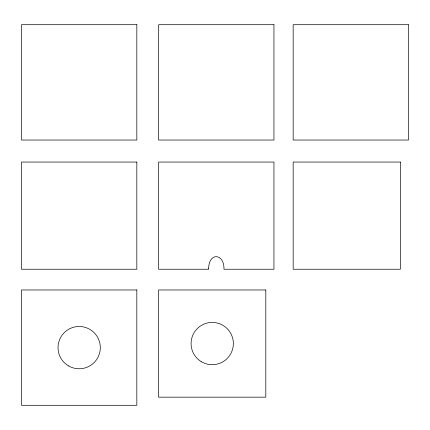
<?xml version="1.0" encoding="UTF-8"?>
<svg xmlns="http://www.w3.org/2000/svg" width="430" height="430" viewBox="0 0 430 430"><rect width="100%" height="100%" fill="white"/><g stroke="black" fill="none" stroke-linecap="round" stroke-linejoin="round"><path stroke-width="0.64" d="M208.625 268.089L208.593 269.239L158.616 269.239L158.616 162.046L273.948 162.046L273.948 269.239L223.971 269.239C224.46 253.824 209.351 251.663 208.625 268.089M136.831 24.703L21.5 24.703L21.5 140.035L136.831 140.035L136.831 24.703M273.948 24.703L158.616 24.703L158.616 140.035L273.948 140.035L273.948 24.703M408.5 24.703L293.169 24.703L293.169 140.035L408.5 140.035L408.5 24.703M136.831 162.046L21.5 162.046L21.5 269.239L136.831 269.239L136.831 162.046M400.362 162.046L293.169 162.046L293.169 269.239L400.362 269.239L400.362 162.046M136.831 289.965L21.5 289.965L21.5 405.296L136.831 405.296L136.831 289.965M265.81 289.965L158.616 289.965L158.616 397.159L265.81 397.159L265.81 289.965M201.643 361.872A21.145 21.145 0 0 0 233.356 343.565A21.145 21.145 0 0 0 201.643 325.252A21.145 21.145 0 0 0 201.643 361.872M68.596 365.941A21.145 21.145 0 0 0 100.308 347.628A21.145 21.145 0 0 0 68.596 329.321A21.145 21.145 0 0 0 68.596 365.941"/></g></svg>
